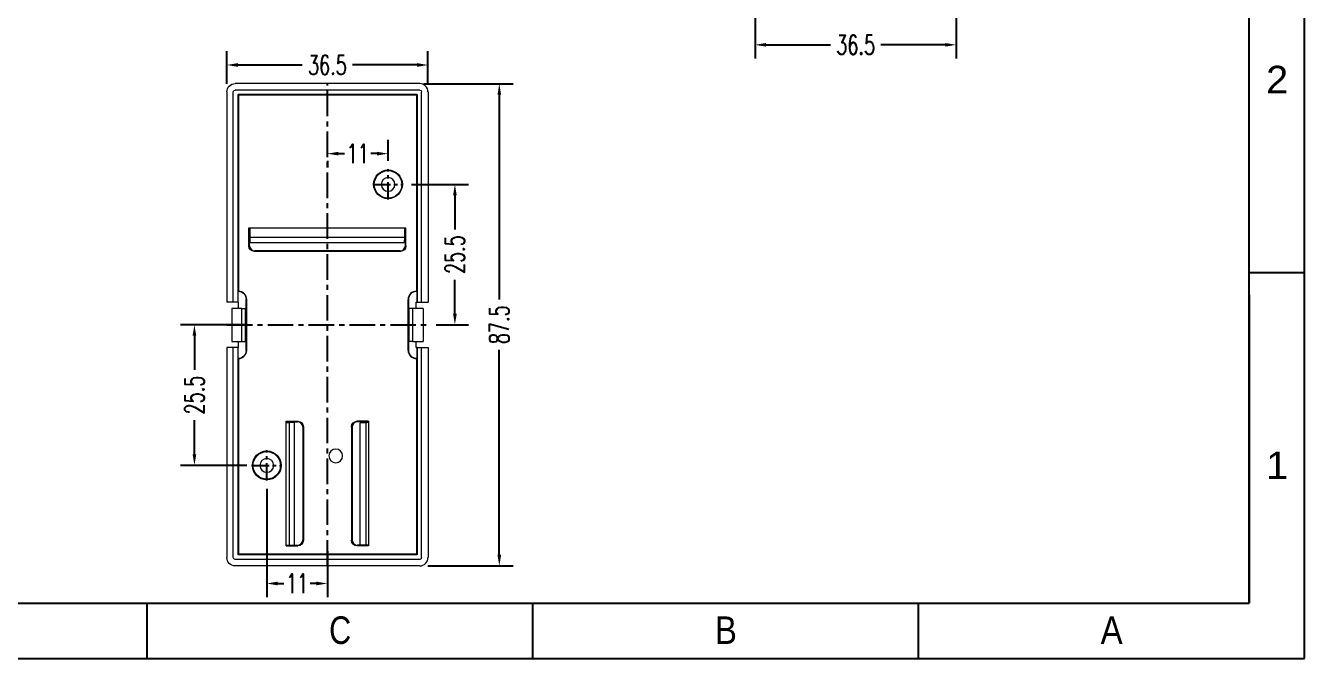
# Model space of a CAD drawing. Header units: millimetres. Extents: x 1616 to 2036, y 150 to 447.
# Drawn here: x 1803.7 to 2035.7, y 150.3 to 265.2 of the extents above; entities that cross this region are included whole.
import ezdxf
from ezdxf.enums import TextEntityAlignment as Align

# ---------------------------------------------------------------- set-up
doc = ezdxf.new("R2010")
doc.units = ezdxf.units.MM
doc.linetypes.add('CENTER', pattern=[50.8, 31.75, -6.35, 6.35, -6.35])
doc.layers.add('20', color=7, linetype='Continuous', true_color=0xffffff)
doc.layers.add('dim', color=3, linetype='Continuous')
doc.styles.add('romans', font='romans.shx', dxfattribs={"width": 0.67, "bigfont": 'fangsong.shx'})
doc.styles.add('TEXTSTYLE_0', font='txt', dxfattribs={"width": 0.8})
doc.dimstyles.new('MSTD', dxfattribs={"dimtxt": 3.5, "dimasz": 2, "dimexe": 2.5, "dimexo": 1.5, "dimgap": 1, "dimtad": 0, "dimdsep": 46, "dimtxsty": 'romans', "dimcen": 0, "dimclrd": 5, "dimclre": 5, "dimclrt": 3, "dimadec": 1, "dimazin": 0, "dimtfac": 0.5, "dimtmove": 0, "dimatfit": 3, "dimfxl": 1, "dimarcsym": 0})

# ---------------------------------------------------------------- blocks, each defined once
blk = doc.blocks.new('*D44')
at = {"color": 5, "lineweight": -2, "transparency": 16777216}
for p, q in [((1936.06, 287), (1936.06, 259.16)), ((1972.56, 287), (1972.56, 259.16)), ((1938.06, 261.66), (1949.74, 261.66)), ((1970.56, 261.66), (1958.89, 261.66))]:
    blk.add_line(p, q, dxfattribs=at)
at = {"color": 5, "transparency": 16777216}
for points in [[(1938.06, 261.99), (1938.06, 261.33), (1936.06, 261.66)], [(1970.56, 261.99), (1970.56, 261.33), (1972.56, 261.66)]]:
    blk.add_solid(points, dxfattribs=at)
at = {"layer": 'Defpoints', "color": 0, "transparency": 16777216}
for p in [(1936.06, 288.5), (1972.56, 288.5), (1972.56, 261.66)]:
    blk.add_point(p, dxfattribs=at)
at = {"color": 3, "transparency": 16777216, "insert": (1954.31, 261.66), "char_height": 3.5, "attachment_point": 5, "style": 'romans'}
blk.add_mtext('36.5', dxfattribs=at)
blk = doc.blocks.new('SUN_6HWZ35TKXU86YGHH1AY77V3D6FJ')
at = {"color": 7, "linetype": 'Continuous'}
for p, q in [((0, 0), (0, 297)), ((-10, 10), (-10, 287)), ((-10, 70), (0, 70)), ((-410, 10), (-10, 10)), ((-210, 0), (-210, 10)), ((-140, 0), (-140, 10)), ((-70, 0), (-70, 10)), ((-420, 0), (0, 0))]:
    blk.add_line(p, q, dxfattribs=at)
at = {"color": 2, "linetype": 'Continuous', "style": 'TEXTSTYLE_0'}
for s, width, p, p2 in [('2', 1.2, (-6.95, 102.54), (-2.95, 102.54)), ('1', 2.4, (-6.95, 32.54), (-2.95, 32.54)), ('C', 1.2, (-176.98, 2.63), (-172.98, 2.63)), ('B', 1.2, (-106.98, 2.63), (-102.98, 2.63)), ('A', 1.2, (-36.98, 2.63), (-32.98, 2.63))]:
    blk.add_text(s, height=5, dxfattribs=dict(at, width=width)).set_placement(p, p2, align=Align.FIT)
blk = doc.blocks.new('*D30')
at = {"layer": 'Defpoints', "color": 0, "transparency": 16777216}
for p in [(1876.71, 258), (1840.21, 253.11), (1876.71, 253.11)]:
    blk.add_point(p, dxfattribs=at)
at = {"layer": 'dim', "color": 5, "lineweight": -2, "transparency": 16777216}
for p, q in [((1840.21, 254.61), (1840.21, 260.5)), ((1876.71, 254.61), (1876.71, 260.5)), ((1842.21, 258), (1853.89, 258)), ((1874.71, 258), (1863.04, 258))]:
    blk.add_line(p, q, dxfattribs=at)
at = {"layer": 'dim', "color": 5, "transparency": 16777216}
for points in [[(1842.21, 258.34), (1842.21, 257.67), (1840.21, 258)], [(1874.71, 258.34), (1874.71, 257.67), (1876.71, 258)]]:
    blk.add_solid(points, dxfattribs=at)
at = {"layer": 'dim', "color": 3, "transparency": 16777216, "insert": (1858.46, 258), "char_height": 3.5, "attachment_point": 5, "style": 'romans'}
blk.add_mtext('36.5', dxfattribs=at)
blk = doc.blocks.new('*D31')
at = {"layer": 'Defpoints', "color": 0, "transparency": 16777216}
for p in [(1874.46, 254.61), (1875.21, 167.12), (1889.65, 167.12)]:
    blk.add_point(p, dxfattribs=at)
at = {"layer": 'dim', "color": 5, "lineweight": -2, "transparency": 16777216}
for p, q in [((1875.96, 254.61), (1892.15, 254.61)), ((1889.65, 252.61), (1889.65, 215.44)), ((1889.65, 169.12), (1889.65, 206.29)), ((1876.71, 167.12), (1892.15, 167.12))]:
    blk.add_line(p, q, dxfattribs=at)
at = {"layer": 'dim', "color": 5, "transparency": 16777216}
for points in [[(1889.32, 252.61), (1889.98, 252.61), (1889.65, 254.61)], [(1889.32, 169.12), (1889.98, 169.12), (1889.65, 167.12)]]:
    blk.add_solid(points, dxfattribs=at)
at = {"layer": 'dim', "color": 3, "transparency": 16777216, "insert": (1889.65, 210.86), "char_height": 3.5, "attachment_point": 5, "rotation": 90, "style": 'romans'}
blk.add_mtext('87.5', dxfattribs=at)
blk = doc.blocks.new('*D32')
at = {"layer": 'Defpoints', "color": 0, "transparency": 16777216}
for p in [(1858.46, 242.12), (1869.46, 241.91), (1869.46, 239.09)]:
    blk.add_point(p, dxfattribs=at)
at = {"layer": 'dim', "color": 5, "lineweight": -2, "transparency": 16777216}
for p, q in [((1869.46, 240.59), (1869.46, 244.41)), ((1860.46, 241.91), (1861.57, 241.91)), ((1867.46, 241.91), (1866.36, 241.91)), ((1858.46, 240.62), (1858.46, 239.41))]:
    blk.add_line(p, q, dxfattribs=at)
at = {"layer": 'dim', "color": 5, "transparency": 16777216}
for points in [[(1860.46, 242.25), (1860.46, 241.58), (1858.46, 241.91)], [(1867.46, 242.25), (1867.46, 241.58), (1869.46, 241.91)]]:
    blk.add_solid(points, dxfattribs=at)
at = {"layer": 'dim', "color": 3, "transparency": 16777216, "insert": (1863.96, 241.91), "char_height": 3.5, "attachment_point": 5, "style": 'romans'}
blk.add_mtext('11', dxfattribs=at)
blk = doc.blocks.new('*D33')
at = {"layer": 'Defpoints', "color": 0, "transparency": 16777216}
for p in [(1872.21, 236.34), (1876.71, 210.86), (1881.59, 210.86)]:
    blk.add_point(p, dxfattribs=at)
at = {"layer": 'dim', "color": 5, "lineweight": -2, "transparency": 16777216}
for p, q in [((1873.71, 236.34), (1884.09, 236.34)), ((1881.59, 234.34), (1881.59, 228.17)), ((1881.59, 212.86), (1881.59, 219.03)), ((1878.21, 210.86), (1884.09, 210.86))]:
    blk.add_line(p, q, dxfattribs=at)
at = {"layer": 'dim', "color": 5, "transparency": 16777216}
for points in [[(1881.26, 234.34), (1881.93, 234.34), (1881.59, 236.34)], [(1881.26, 212.86), (1881.93, 212.86), (1881.59, 210.86)]]:
    blk.add_solid(points, dxfattribs=at)
at = {"layer": 'dim', "color": 3, "transparency": 16777216, "insert": (1881.59, 223.6), "char_height": 3.5, "attachment_point": 5, "rotation": 90, "style": 'romans'}
blk.add_mtext('25.5', dxfattribs=at)
blk = doc.blocks.new('*D34')
at = {"layer": 'Defpoints', "color": 0, "transparency": 16777216}
for p in [(1847.46, 182.59), (1858.46, 171.31), (1858.46, 163.91)]:
    blk.add_point(p, dxfattribs=at)
at = {"layer": 'dim', "color": 5, "lineweight": -2, "transparency": 16777216}
for p, q in [((1847.46, 181.09), (1847.46, 161.41)), ((1858.46, 169.81), (1858.46, 161.41)), ((1849.46, 163.91), (1850.57, 163.91)), ((1856.46, 163.91), (1855.36, 163.91))]:
    blk.add_line(p, q, dxfattribs=at)
at = {"layer": 'dim', "color": 5, "transparency": 16777216}
for points in [[(1849.46, 164.25), (1849.46, 163.58), (1847.46, 163.91)], [(1856.46, 164.25), (1856.46, 163.58), (1858.46, 163.91)]]:
    blk.add_solid(points, dxfattribs=at)
at = {"layer": 'dim', "color": 3, "transparency": 16777216, "insert": (1852.96, 163.91), "char_height": 3.5, "attachment_point": 5, "style": 'romans'}
blk.add_mtext('11', dxfattribs=at)
blk = doc.blocks.new('*D35')
at = {"layer": 'Defpoints', "color": 0, "transparency": 16777216}
for p in [(1834.33, 210.86), (1845.35, 210.86), (1845.35, 185.34)]:
    blk.add_point(p, dxfattribs=at)
at = {"layer": 'dim', "color": 5, "lineweight": -2, "transparency": 16777216}
for p, q in [((1843.85, 210.86), (1831.83, 210.86)), ((1834.33, 208.86), (1834.33, 202.68)), ((1834.33, 187.34), (1834.33, 193.53)), ((1843.85, 185.34), (1831.83, 185.34))]:
    blk.add_line(p, q, dxfattribs=at)
at = {"layer": 'dim', "color": 5, "transparency": 16777216}
for points in [[(1834, 208.86), (1834.66, 208.86), (1834.33, 210.86)], [(1834, 187.34), (1834.66, 187.34), (1834.33, 185.34)]]:
    blk.add_solid(points, dxfattribs=at)
at = {"layer": 'dim', "color": 3, "transparency": 16777216, "insert": (1834.33, 198.1), "char_height": 3.5, "attachment_point": 5, "rotation": 90, "style": 'romans'}
blk.add_mtext('25.5', dxfattribs=at)

msp = doc.modelspace()

# ---------------------------------------------------------------- linework, layer by layer
for p in [(2025.748, 216.318), (1925.748, 160.318)]:
    msp.add_line(p, (2025.748, 160.318))
at = {"layer": '20', "color": 7, "linetype": 'Continuous', "lineweight": 18}
for p, q in [((1840.213, 253.113), (1840.213, 214.964)), ((1841.383, 214.964), (1841.383, 253.113)), ((1875.213, 254.613), (1841.713, 254.613)), ((1875.213, 253.443), (1841.713, 253.443)), ((1875.543, 214.964), (1875.543, 253.113)), ((1876.713, 253.113), (1876.713, 214.964)), ((1874.726, 252.627), (1842.2, 252.627)), ((1842.321, 252.505), (1842.2, 252.627)), ((1842.2, 252.627), (1842.2, 214.964)), ((1874.605, 252.505), (1842.321, 252.505)), ((1842.321, 252.505), (1842.321, 216.961)), ((1874.605, 252.505), (1874.726, 252.627)), ((1874.605, 252.505), (1874.605, 216.961)), ((1874.726, 252.627), (1874.726, 214.964)), ((1844.209, 228.475), (1872.717, 228.475)), ((1844.209, 225.168), (1844.209, 228.475)), ((1844.313, 225.273), (1844.313, 228.475)), ((1844.418, 226.775), (1844.418, 228.475)), ((1872.508, 226.775), (1872.508, 228.475)), ((1872.613, 225.273), (1872.613, 228.475)), ((1872.717, 225.168), (1872.717, 228.475)), ((1844.209, 225.168), (1844.313, 225.273)), ((1844.471, 225.775), (1844.418, 226.775)), ((1844.418, 226.775), (1872.508, 226.775)), ((1844.471, 225.775), (1872.455, 225.775)), ((1872.455, 225.775), (1872.508, 226.775)), ((1872.717, 225.168), (1872.613, 225.273)), ((1845.207, 224.17), (1845.312, 224.274)), ((1871.719, 224.17), (1845.207, 224.17)), ((1871.614, 224.274), (1845.312, 224.274)), ((1871.719, 224.17), (1871.614, 224.274)), ((1842.224, 216.961), (1842.321, 216.961)), ((1842.224, 216.961), (1842.224, 214.964)), ((1874.605, 216.961), (1874.702, 216.961)), ((1874.702, 216.961), (1874.702, 214.964)), ((1841.383, 214.964), (1840.213, 214.964)), ((1841.112, 213.839), (1841.112, 207.839)), ((1842.959, 213.839), (1841.112, 213.839)), ((1842.2, 214.964), (1841.383, 214.964)), ((1842.2, 214.964), (1842.224, 214.964)), ((1842.344, 214.964), (1842.224, 214.964)), ((1842.344, 213.839), (1842.344, 214.964)), ((1842.959, 213.839), (1843.604, 213.839)), ((1842.959, 207.839), (1842.959, 213.839)), ((1843.716, 213.839), (1843.604, 213.839)), ((1843.604, 207.839), (1843.604, 213.839)), ((1843.716, 213.839), (1843.716, 215.461)), ((1843.813, 215.461), (1843.716, 215.461)), ((1843.813, 206.216), (1843.813, 215.461)), ((1873.113, 206.216), (1873.113, 215.454)), ((1873.21, 213.839), (1873.21, 215.461)), ((1873.322, 213.839), (1873.21, 213.839)), ((1873.968, 213.839), (1873.322, 213.839)), ((1873.322, 207.839), (1873.322, 213.839)), ((1873.968, 207.839), (1873.968, 213.839)), ((1875.814, 213.839), (1873.968, 213.839)), ((1874.582, 213.839), (1874.582, 214.964)), ((1874.582, 214.964), (1874.702, 214.964)), ((1874.702, 214.964), (1874.726, 214.964)), ((1874.726, 214.964), (1875.543, 214.964)), ((1875.543, 214.964), (1876.713, 214.964)), ((1875.814, 213.839), (1875.814, 207.839)), ((1841.383, 206.764), (1840.213, 206.764)), ((1840.213, 206.764), (1840.213, 168.615)), ((1841.112, 207.839), (1842.959, 207.839)), ((1842.2, 206.764), (1841.383, 206.764)), ((1841.383, 168.615), (1841.383, 206.764)), ((1842.224, 206.764), (1842.2, 206.764)), ((1842.2, 206.764), (1842.2, 169.101)), ((1842.344, 206.764), (1842.224, 206.764)), ((1842.224, 206.764), (1842.224, 204.716)), ((1842.344, 206.764), (1842.344, 207.839)), ((1842.959, 207.839), (1843.604, 207.839)), ((1843.604, 207.839), (1843.716, 207.839)), ((1843.716, 206.216), (1843.716, 207.839)), ((1873.21, 207.839), (1873.322, 207.839)), ((1873.21, 206.216), (1873.21, 207.839)), ((1873.968, 207.839), (1873.322, 207.839)), ((1873.968, 207.839), (1875.814, 207.839)), ((1874.582, 206.764), (1874.582, 207.839)), ((1874.582, 206.764), (1874.702, 206.764)), ((1874.726, 206.764), (1874.702, 206.764)), ((1874.702, 206.764), (1874.702, 204.716)), ((1874.726, 206.764), (1875.543, 206.764)), ((1874.726, 206.764), (1874.726, 169.101)), ((1875.543, 206.764), (1876.713, 206.764)), ((1875.543, 168.615), (1875.543, 206.764)), ((1876.713, 206.764), (1876.713, 168.615)), ((1842.321, 204.716), (1842.224, 204.716)), ((1842.321, 204.716), (1842.321, 169.223)), ((1874.605, 204.716), (1874.605, 169.223)), ((1874.702, 204.716), (1874.605, 204.716)), ((1851.002, 193.358), (1853.108, 193.358)), ((1851.002, 170.749), (1851.002, 193.358)), ((1851.002, 193.253), (1853.004, 193.253)), ((1851.002, 193.148), (1851.502, 193.148)), ((1852.502, 193.096), (1851.502, 193.148)), ((1851.502, 193.148), (1851.502, 170.853)), ((1852.502, 170.853), (1852.502, 193.096)), ((1853.108, 193.358), (1853.004, 193.253)), ((1863.818, 193.358), (1863.922, 193.253)), ((1865.924, 193.358), (1863.818, 193.358)), ((1865.924, 193.253), (1863.922, 193.253)), ((1864.424, 193.096), (1865.424, 193.148)), ((1864.424, 170.853), (1864.424, 193.096)), ((1865.424, 193.148), (1865.424, 170.853)), ((1865.924, 193.148), (1865.424, 193.148)), ((1865.924, 193.358), (1865.924, 170.749)), ((1854.107, 192.359), (1854.002, 192.254)), ((1854.002, 192.254), (1854.002, 171.852)), ((1854.107, 192.359), (1854.107, 171.747)), ((1862.819, 192.359), (1862.924, 192.254)), ((1862.819, 192.359), (1862.819, 171.747)), ((1862.924, 192.254), (1862.924, 171.852)), ((1854.107, 171.747), (1854.002, 171.852)), ((1862.819, 171.747), (1862.924, 171.852)), ((1851.002, 170.853), (1853.004, 170.853)), ((1851.002, 170.749), (1853.108, 170.749)), ((1853.108, 170.749), (1853.004, 170.853)), ((1863.818, 170.749), (1863.922, 170.853)), ((1865.924, 170.749), (1863.818, 170.749)), ((1865.924, 170.853), (1863.922, 170.853)), ((1875.213, 168.285), (1841.713, 168.285)), ((1875.213, 167.115), (1841.713, 167.115)), ((1842.321, 169.223), (1842.2, 169.101)), ((1874.726, 169.101), (1842.2, 169.101)), ((1874.605, 169.223), (1842.321, 169.223)), ((1874.605, 169.223), (1874.726, 169.101))]:
    msp.add_line(p, q, dxfattribs=at)
at = {"layer": '20', "color": 1, "linetype": 'CENTER', "ltscale": 0.145996}
for p, q in [((1858.463, 167.115), (1858.463, 254.613)), ((1840.213, 210.864), (1876.713, 210.864))]:
    msp.add_line(p, q, dxfattribs=at)
at = {"layer": '20', "color": 1, "linetype": 'CENTER', "ltscale": 0.099998}
for p, q in [((1869.463, 233.588), (1869.463, 239.088)), ((1866.713, 236.338), (1872.213, 236.338)), ((1847.463, 182.589), (1847.463, 188.089)), ((1844.713, 185.339), (1850.213, 185.339))]:
    msp.add_line(p, q, dxfattribs=at)
at = {"layer": '20', "color": 7, "linetype": 'Continuous', "lineweight": 18}
for centre, radius in [((1869.463, 236.338), 2.61), ((1869.463, 236.338), 2.5), ((1847.463, 185.339), 2.61), ((1847.463, 185.339), 2.5)]:
    msp.add_circle(centre, radius, dxfattribs=at)
at = {"layer": '20', "color": 7, "linetype": 'Continuous', "lineweight": 18, "extrusion": (0, 0, -1)}
for centre in [(-1869.463, 236.338), (-1859.963, 187.053), (-1847.463, 185.339)]:
    msp.add_circle(centre, 1.25, dxfattribs=at)
for centre, start, end in [((-1841.713, 253.113), 0, 90), ((-1875.213, 253.113), 90, 180), ((-1841.713, 168.615), 270, 0), ((-1875.213, 168.615), 180, 270)]:
    msp.add_arc(centre, 0.33, start, end, dxfattribs=at)
for centre, major_axis, ratio, start_param, end_param in [((1841.714, 253.113), (-1.061, 1.061), 0.9997634, 5.4978972, 7.0684735), ((1845.21, 225.171), (0.709, 0.709), 0.9972647, 2.357564, 3.9256213), ((1871.716, 225.171), (-0.709, 0.709), 0.9972647, 2.357564, 3.9256213), ((1842.216, 215.461), (-1.5, 0), 0.9998817, 1.5762302, 3.1416174), ((1874.71, 215.461), (-1.5, 0), 0.9998817, 6.2831247, 7.8486425), ((1842.216, 206.216), (-1.5, 0), 0.9998817, 3.1415395, 4.7070443), ((1874.71, 206.216), (-1.5, 0), 0.9998817, 4.7177337, 6.2832384), ((1853.106, 192.356), (-0.709, -0.709), 0.9972647, 2.357564, 3.9256213), ((1863.82, 192.356), (0.709, -0.709), 0.9972647, 2.357564, 3.9256213), ((1853.106, 171.75), (-0.709, 0.709), 0.9972647, 2.357564, 3.9256213), ((1863.82, 171.75), (0.709, 0.709), 0.9972647, 2.357564, 3.9256213), ((1841.714, 168.615), (-1.061, -1.061), 0.9997634, 5.4978972, 7.0684755)]:
    msp.add_ellipse(centre, major_axis=major_axis, ratio=ratio, start_param=start_param, end_param=end_param, dxfattribs=at)
at = {"layer": '20', "color": 7, "linetype": 'Continuous', "lineweight": 18}
for centre, major_axis, ratio, start_param, end_param in [((1875.212, 253.113), (-1.061, -1.061), 0.9997634, 2.3563045, 3.9268808), ((1845.315, 225.276), (0.709, 0.709), 0.9972647, 2.357564, 3.9256213), ((1871.611, 225.276), (-0.709, 0.709), 0.9972647, 2.357564, 3.9256213), ((1842.313, 215.461), (-1.5, 0), 0.9998817, 3.1415927, 4.706955), ((1874.613, 215.461), (-1.5, 0), 0.9998817, 4.7177283, 6.2881844), ((1842.313, 206.216), (-1.5, 0), 0.9998817, 1.5761411, 3.1416458), ((1874.613, 206.216), (-1.5, 0), 0.9998817, 6.2831322, 7.8486369), ((1853.001, 192.252), (-0.709, -0.709), 0.9972647, 2.357564, 3.9256213), ((1863.925, 192.252), (0.709, -0.709), 0.9972647, 2.357564, 3.9256213), ((1853.001, 171.855), (-0.709, 0.709), 0.9972647, 2.357564, 3.9256213), ((1863.925, 171.855), (0.709, 0.709), 0.9972647, 2.357564, 3.9256213), ((1875.212, 168.615), (-1.061, 1.061), 0.9997634, 2.3563045, 3.9268808)]:
    msp.add_ellipse(centre, major_axis=major_axis, ratio=ratio, start_param=start_param, end_param=end_param, dxfattribs=at)
for points in [[(1873.21, 215.461), (1873.113, 215.461)], [(1843.716, 206.216), (1843.813, 206.216)], [(1873.113, 206.216), (1873.21, 206.216)]]:
    msp.add_open_spline(points, degree=1, dxfattribs=at)

# ---------------------------------------------------------------- block references
at = {"layer": 'dim'}
msp.add_blockref('SUN_6HWZ35TKXU86YGHH1AY77V3D6FJ', (2035.748, 150.318), dxfattribs=at)

# ---------------------------------------------------------------- dimensions: what is measured, and where the dimension line sits
dim = msp.add_linear_dim(base=(1972.563, 261.66), p1=(1936.063, 288.501), p2=(1972.563, 288.501), dimstyle='MSTD')
dim.commit()
dim.dimension.update_dxf_attribs({"geometry": '*D44', "text_midpoint": (1954.313, 261.66)})
for base, p1, p2, picture, middle in [((1876.713, 258.003), (1840.213, 253.113), (1876.713, 253.113), '*D30', (1858.463, 258.003)), ((1869.463, 241.914), (1858.463, 242.123), (1869.463, 239.088), '*D32', (1863.963, 241.914)), ((1858.463, 163.914), (1847.463, 182.589), (1858.463, 171.306), '*D34', (1852.963, 163.914))]:
    dim = msp.add_linear_dim(base=base, p1=p1, p2=p2, dimstyle='MSTD', override={"dimfxl": 1.25}, dxfattribs=at)
    dim.commit()
    dim.dimension.update_dxf_attribs({"geometry": picture, "text_midpoint": middle})
dim = msp.add_linear_dim(base=(1889.651, 167.115), p1=(1874.463, 254.613), p2=(1875.213, 167.115), angle=90, dimstyle='MSTD', override={"dimfxl": 1.25}, dxfattribs=at)
dim.commit()
dim.dimension.update_dxf_attribs({"geometry": '*D31', "text_midpoint": (1889.651, 210.864)})
for base, p1, p2, picture, middle in [((1881.593, 210.864), (1872.213, 236.338), (1876.713, 210.864), '*D33', (1881.593, 223.601)), ((1834.329, 210.864), (1845.351, 185.339), (1845.351, 210.864), '*D35', (1834.329, 198.102))]:
    dim = msp.add_linear_dim(base=base, p1=p1, p2=p2, angle=90, text='25.5', dimstyle='MSTD', override={"dimfxl": 1.25}, dxfattribs=at)
    dim.commit()
    dim.dimension.update_dxf_attribs({"geometry": picture, "text_midpoint": middle})

doc.saveas('drawing.dxf')
